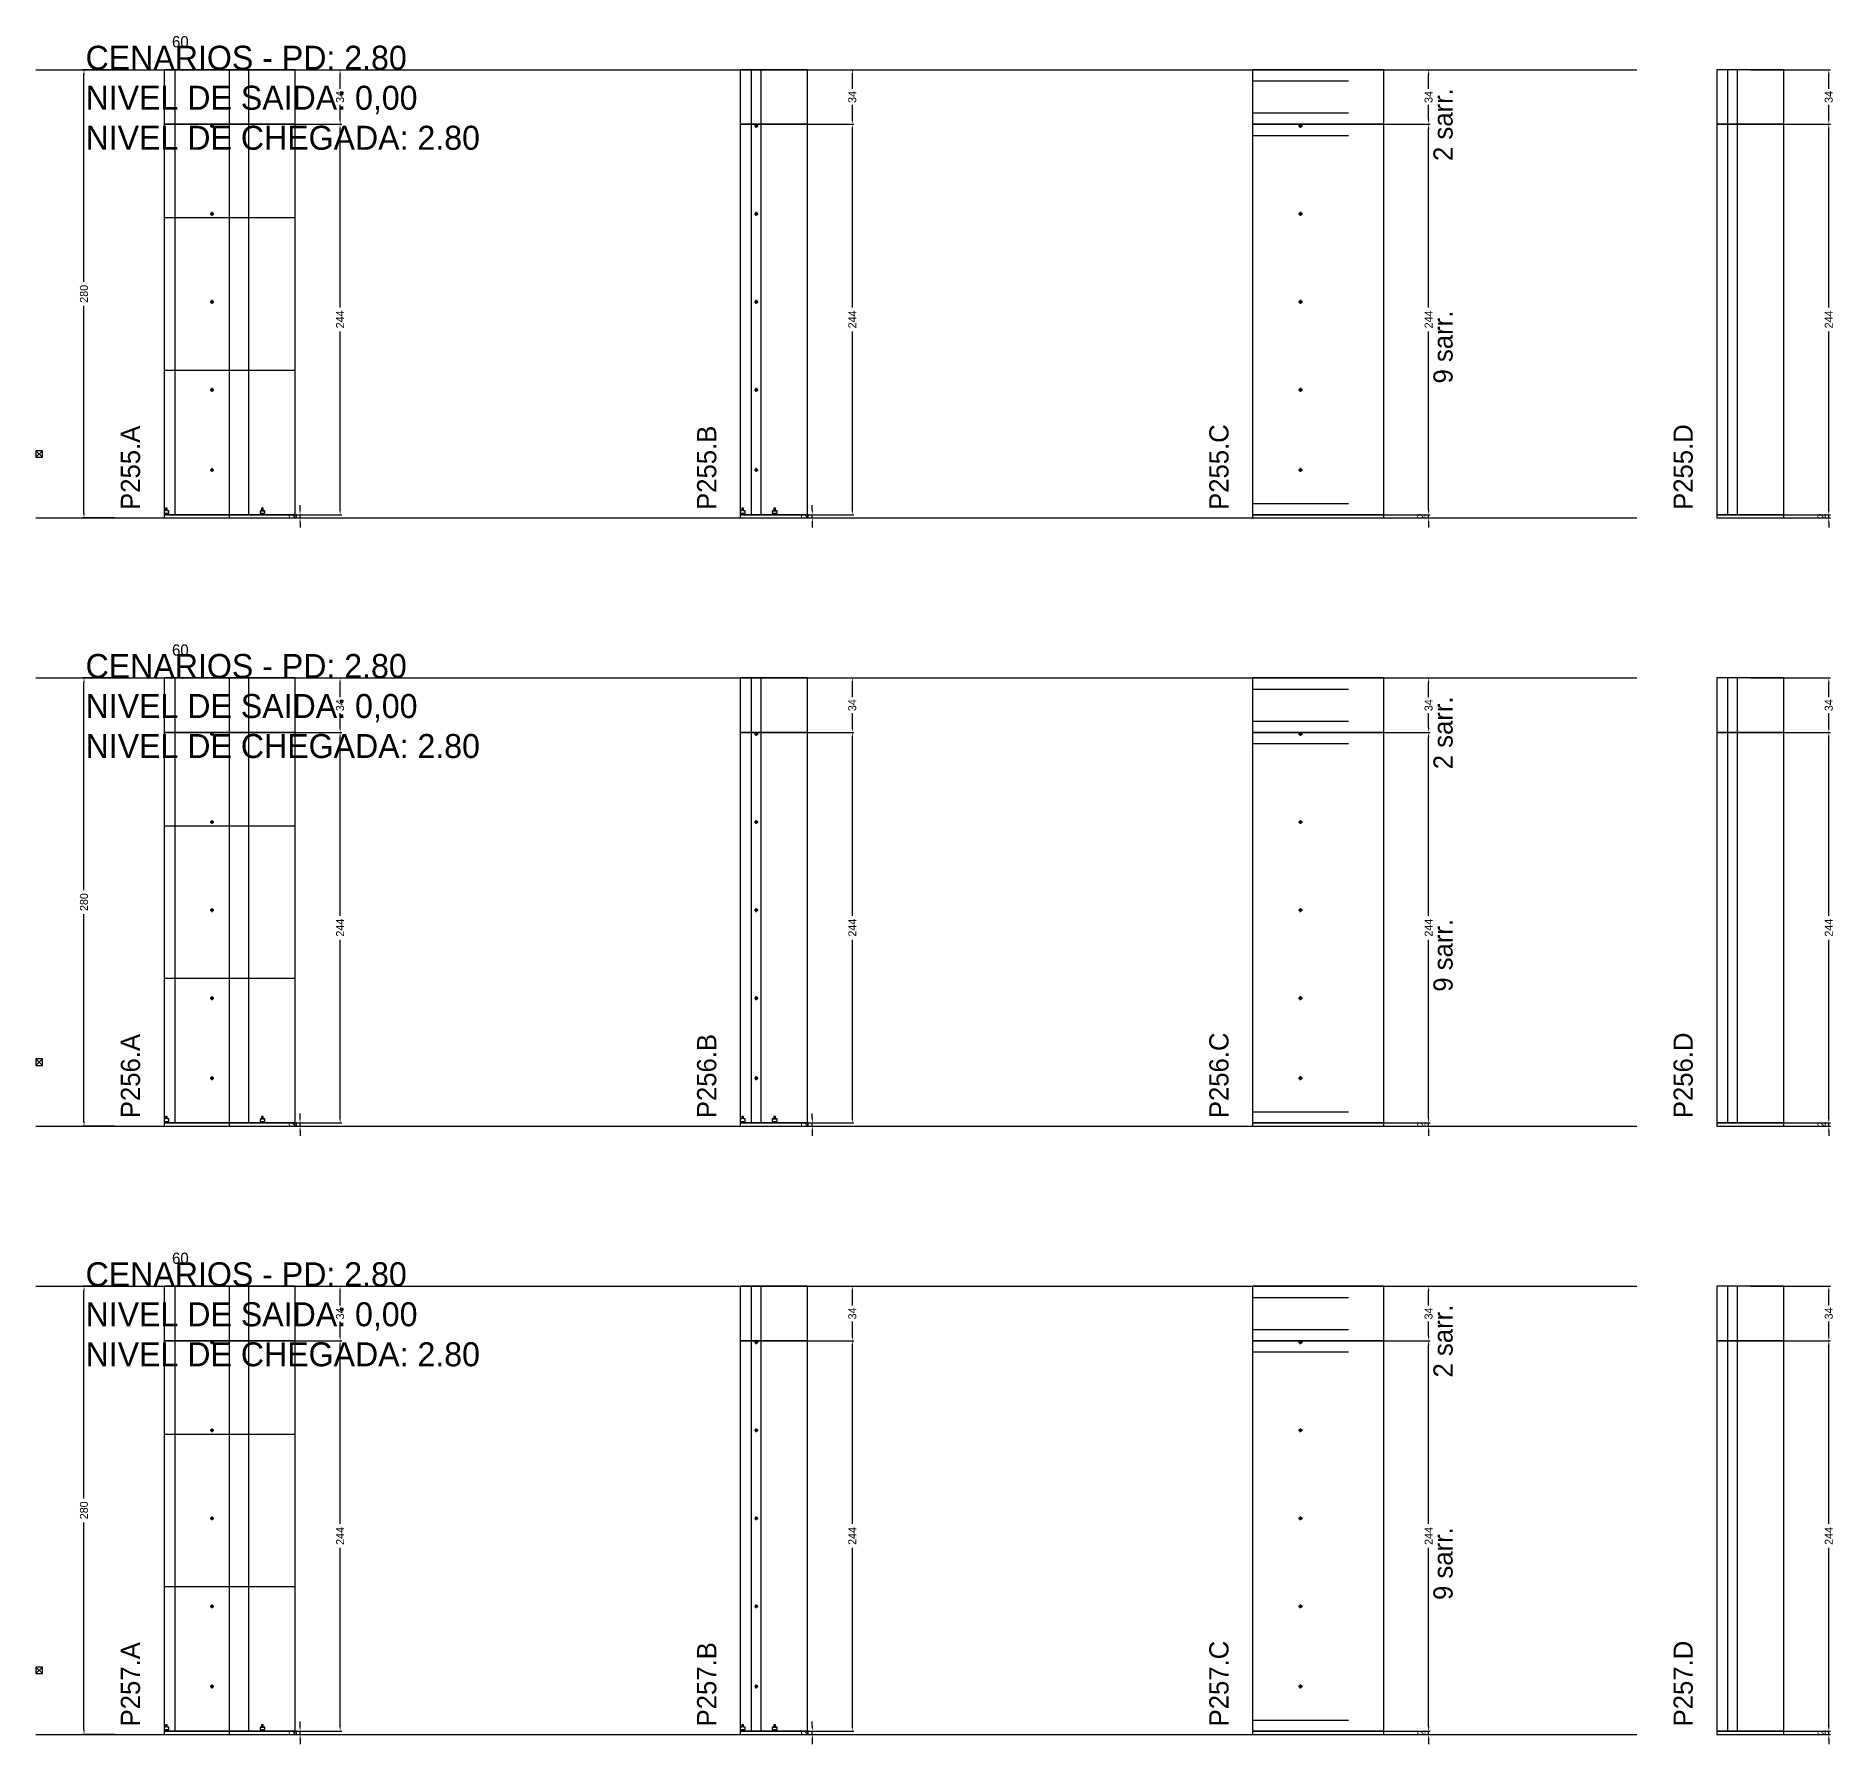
# Model space of a CAD drawing. Header units: centimetres. Extents: x -10500 to 4299, y -38766 to 295.
# Drawn here: x -7000 to -5877, y -37626 to -36559 of the extents above; entities that cross this region are included whole.
import ezdxf

# ---------------------------------------------------------------- set-up
doc = ezdxf.new("R2010")
doc.units = ezdxf.units.CM
doc.linetypes.add('DASHED', pattern=[2, -2])
for name, color, linetype in [('COTA', 241, 'Continuous'), ('COTAS FURACAO', 16, 'Continuous'), ('Madeira', 30, 'Continuous'), ('NOMENCLATURA', 7, 'Continuous'), ('Nível', 160, 'Continuous'), ('Painéis', 200, 'Continuous'), ('Perfil Metálico', 150, 'Continuous'), ('SARR_2.2x7', 40, 'Continuous'), ('texto', 7, 'Continuous')]:
    doc.layers.add(name, color=color, linetype=linetype)
doc.dimstyles.new('PAINEL-NOVA', dxfattribs={"dimtxt": 5, "dimasz": 3, "dimexe": 1, "dimexo": 1, "dimgap": 1, "dimtad": 1, "dimcen": 2.5, "dimazin": 3, "dimtfac": 1, "dimtmove": 0, "dimatfit": 3})

# ---------------------------------------------------------------- blocks, each defined once
blk = doc.blocks.new('_CLOSEDFILLED')
at = {"color": 0, "linetype": 'BYBLOCK'}
blk.add_solid([(-1, 0.16), (0, 0), (-1, -0.16)], dxfattribs=at)
blk = doc.blocks.new('*D2561')
for p, q in [((-6951, -36580), (-6971, -36580)), ((-6970, -36712.5), (-6970, -36583)), ((-6970, -36857), (-6970, -36727.5)), ((-6951, -36860), (-6971, -36860))]:
    blk.add_line(p, q)
at = {"layer": 'Defpoints'}
for p in [(-6950, -36580), (-6970, -36860), (-6950, -36860)]:
    blk.add_point(p, dxfattribs=at)
at = {"layer": 'COTA', "xscale": 3, "yscale": 3}
for p, rotation in [((-6970, -36580), 90), ((-6970, -36860), 270)]:
    blk.add_blockref('_CLOSEDFILLED', p, dxfattribs=dict(at, rotation=rotation))
at = {"layer": 'COTA', "insert": (-6970, -36720), "char_height": 5, "attachment_point": 5, "rotation": 90}
blk.add_mtext('280', dxfattribs=at)
blk = doc.blocks.new('MULDURA')
at = {"layer": 'Paineis'}
for p, q in [((0, 0), (4, 4)), ((4, 0), (0, 4))]:
    blk.add_line(p, q, dxfattribs=at)
blk.add_lwpolyline([(0, 0), (4, 0), (4, 4), (0, 4)], close=True, dxfattribs=at)
blk = doc.blocks.new('*D2563')
for p, q in [((-6859, -36614), (-6809, -36614)), ((-6810, -36728.5), (-6810, -36617)), ((-6810, -36855), (-6810, -36743.5)), ((-6859, -36858), (-6809, -36858))]:
    blk.add_line(p, q)
at = {"layer": 'Defpoints'}
for p in [(-6860, -36614), (-6860, -36858), (-6810, -36858)]:
    blk.add_point(p, dxfattribs=at)
at = {"layer": 'COTA', "xscale": 3, "yscale": 3}
for p, rotation in [((-6810, -36614), 90), ((-6810, -36858), 270)]:
    blk.add_blockref('_CLOSEDFILLED', p, dxfattribs=dict(at, rotation=rotation))
at = {"layer": 'COTA', "insert": (-6810, -36736), "char_height": 5, "attachment_point": 5, "rotation": 90}
blk.add_mtext('244', dxfattribs=at)
blk = doc.blocks.new('*D2564')
for p, q in [((-6859, -36580), (-6809, -36580)), ((-6810, -36592), (-6810, -36583)), ((-6810, -36611), (-6810, -36602)), ((-6859, -36614), (-6809, -36614))]:
    blk.add_line(p, q)
at = {"layer": 'Defpoints'}
for p in [(-6860, -36580), (-6860, -36614), (-6810, -36614)]:
    blk.add_point(p, dxfattribs=at)
at = {"layer": 'COTA', "xscale": 3, "yscale": 3}
for p, rotation in [((-6810, -36580), 90), ((-6810, -36614), 270)]:
    blk.add_blockref('_CLOSEDFILLED', p, dxfattribs=dict(at, rotation=rotation))
at = {"layer": 'COTA', "insert": (-6810, -36597), "char_height": 5, "attachment_point": 5, "rotation": 90}
blk.add_mtext('34', dxfattribs=at)
blk = doc.blocks.new('SLIPTEE')
at = {"layer": 'Paineis'}
blk.add_lwpolyline([(0, 0), (3, 0), (3, 1.5), (2, 1.5), (2, 3), (1, 3), (1, 1.5), (0, 1.5)], close=True, dxfattribs=at)
blk = doc.blocks.new('SLIPTDD')
at = {"layer": 'Paineis'}
blk.add_line((0, 1.5), (3, 1.5), dxfattribs=at)
blk.add_lwpolyline([(0, 0), (3, 0), (3, 1.5), (2, 1.5), (2, 3), (1, 3), (1, 1.5), (0, 1.5)], close=True, dxfattribs=at)
blk = doc.blocks.new('furacao')
at = {"layer": 'COTAS FURACAO'}
for p, q in [((-1.2, 0), (1.2, 0)), ((0, -1.2), (0, 1.2))]:
    blk.add_line(p, q, dxfattribs=at)
blk.add_circle((0, 0), 0.8, dxfattribs=at)
blk = doc.blocks.new('*D2566')
for p, q in [((-6539, -36614), (-6489, -36614)), ((-6490, -36728.5), (-6490, -36617)), ((-6490, -36855), (-6490, -36743.5)), ((-6539, -36858), (-6489, -36858))]:
    blk.add_line(p, q)
at = {"layer": 'Defpoints'}
for p in [(-6540, -36614), (-6540, -36858), (-6490, -36858)]:
    blk.add_point(p, dxfattribs=at)
at = {"layer": 'COTA', "xscale": 3, "yscale": 3}
for p, rotation in [((-6490, -36614), 90), ((-6490, -36858), 270)]:
    blk.add_blockref('_CLOSEDFILLED', p, dxfattribs=dict(at, rotation=rotation))
at = {"layer": 'COTA', "insert": (-6490, -36736), "char_height": 5, "attachment_point": 5, "rotation": 90}
blk.add_mtext('244', dxfattribs=at)
blk = doc.blocks.new('*D2567')
for p, q in [((-6539, -36580), (-6489, -36580)), ((-6490, -36592), (-6490, -36583)), ((-6490, -36611), (-6490, -36602)), ((-6539, -36614), (-6489, -36614))]:
    blk.add_line(p, q)
at = {"layer": 'Defpoints'}
for p in [(-6540, -36580), (-6540, -36614), (-6490, -36614)]:
    blk.add_point(p, dxfattribs=at)
at = {"layer": 'COTA', "xscale": 3, "yscale": 3}
for p, rotation in [((-6490, -36580), 90), ((-6490, -36614), 270)]:
    blk.add_blockref('_CLOSEDFILLED', p, dxfattribs=dict(at, rotation=rotation))
at = {"layer": 'COTA', "insert": (-6490, -36597), "char_height": 5, "attachment_point": 5, "rotation": 90}
blk.add_mtext('34', dxfattribs=at)
blk = doc.blocks.new('*D2569')
for p, q in [((-6179, -36614), (-6129, -36614)), ((-6130, -36728.5), (-6130, -36617)), ((-6130, -36855), (-6130, -36743.5)), ((-6179, -36858), (-6129, -36858))]:
    blk.add_line(p, q)
at = {"layer": 'Defpoints'}
for p in [(-6180, -36614), (-6180, -36858), (-6130, -36858)]:
    blk.add_point(p, dxfattribs=at)
at = {"layer": 'COTA', "xscale": 3, "yscale": 3}
for p, rotation in [((-6130, -36614), 90), ((-6130, -36858), 270)]:
    blk.add_blockref('_CLOSEDFILLED', p, dxfattribs=dict(at, rotation=rotation))
at = {"layer": 'COTA', "insert": (-6130, -36736), "char_height": 5, "attachment_point": 5, "rotation": 90}
blk.add_mtext('244', dxfattribs=at)
blk = doc.blocks.new('*D2570')
for p, q in [((-6179, -36580), (-6129, -36580)), ((-6130, -36592), (-6130, -36583)), ((-6130, -36611), (-6130, -36602)), ((-6179, -36614), (-6129, -36614))]:
    blk.add_line(p, q)
at = {"layer": 'Defpoints'}
for p in [(-6180, -36580), (-6180, -36614), (-6130, -36614)]:
    blk.add_point(p, dxfattribs=at)
at = {"layer": 'COTA', "xscale": 3, "yscale": 3}
for p, rotation in [((-6130, -36580), 90), ((-6130, -36614), 270)]:
    blk.add_blockref('_CLOSEDFILLED', p, dxfattribs=dict(at, rotation=rotation))
at = {"layer": 'COTA', "insert": (-6130, -36597), "char_height": 5, "attachment_point": 5, "rotation": 90}
blk.add_mtext('34', dxfattribs=at)
blk = doc.blocks.new('*D2572')
for p, q in [((-5929, -36614), (-5879, -36614)), ((-5880, -36728.5), (-5880, -36617)), ((-5880, -36855), (-5880, -36743.5)), ((-5929, -36858), (-5879, -36858))]:
    blk.add_line(p, q)
at = {"layer": 'Defpoints'}
for p in [(-5930, -36614), (-5930, -36858), (-5880, -36858)]:
    blk.add_point(p, dxfattribs=at)
at = {"layer": 'COTA', "xscale": 3, "yscale": 3}
for p, rotation in [((-5880, -36614), 90), ((-5880, -36858), 270)]:
    blk.add_blockref('_CLOSEDFILLED', p, dxfattribs=dict(at, rotation=rotation))
at = {"layer": 'COTA', "insert": (-5880, -36736), "char_height": 5, "attachment_point": 5, "rotation": 90}
blk.add_mtext('244', dxfattribs=at)
blk = doc.blocks.new('*D2573')
for p, q in [((-5929, -36580), (-5879, -36580)), ((-5880, -36592), (-5880, -36583)), ((-5880, -36611), (-5880, -36602)), ((-5929, -36614), (-5879, -36614))]:
    blk.add_line(p, q)
at = {"layer": 'Defpoints'}
for p in [(-5930, -36580), (-5930, -36614), (-5880, -36614)]:
    blk.add_point(p, dxfattribs=at)
at = {"layer": 'COTA', "xscale": 3, "yscale": 3}
for p, rotation in [((-5880, -36580), 90), ((-5880, -36614), 270)]:
    blk.add_blockref('_CLOSEDFILLED', p, dxfattribs=dict(at, rotation=rotation))
at = {"layer": 'COTA', "insert": (-5880, -36597), "char_height": 5, "attachment_point": 5, "rotation": 90}
blk.add_mtext('34', dxfattribs=at)
blk = doc.blocks.new('*D2587')
for p, q in [((-6951, -36960), (-6971, -36960)), ((-6970, -37092.5), (-6970, -36963)), ((-6970, -37237), (-6970, -37107.5)), ((-6951, -37240), (-6971, -37240))]:
    blk.add_line(p, q)
at = {"layer": 'Defpoints'}
for p in [(-6950, -36960), (-6970, -37240), (-6950, -37240)]:
    blk.add_point(p, dxfattribs=at)
at = {"layer": 'COTA', "xscale": 3, "yscale": 3}
for p, rotation in [((-6970, -36960), 90), ((-6970, -37240), 270)]:
    blk.add_blockref('_CLOSEDFILLED', p, dxfattribs=dict(at, rotation=rotation))
at = {"layer": 'COTA', "insert": (-6970, -37100), "char_height": 5, "attachment_point": 5, "rotation": 90}
blk.add_mtext('280', dxfattribs=at)
blk = doc.blocks.new('*D2589')
for p, q in [((-6859, -36994), (-6809, -36994)), ((-6810, -37108.5), (-6810, -36997)), ((-6810, -37235), (-6810, -37123.5)), ((-6859, -37238), (-6809, -37238))]:
    blk.add_line(p, q)
at = {"layer": 'Defpoints'}
for p in [(-6860, -36994), (-6860, -37238), (-6810, -37238)]:
    blk.add_point(p, dxfattribs=at)
at = {"layer": 'COTA', "xscale": 3, "yscale": 3}
for p, rotation in [((-6810, -36994), 90), ((-6810, -37238), 270)]:
    blk.add_blockref('_CLOSEDFILLED', p, dxfattribs=dict(at, rotation=rotation))
at = {"layer": 'COTA', "insert": (-6810, -37116), "char_height": 5, "attachment_point": 5, "rotation": 90}
blk.add_mtext('244', dxfattribs=at)
blk = doc.blocks.new('*D2590')
for p, q in [((-6859, -36960), (-6809, -36960)), ((-6810, -36972), (-6810, -36963)), ((-6810, -36991), (-6810, -36982)), ((-6859, -36994), (-6809, -36994))]:
    blk.add_line(p, q)
at = {"layer": 'Defpoints'}
for p in [(-6860, -36960), (-6860, -36994), (-6810, -36994)]:
    blk.add_point(p, dxfattribs=at)
at = {"layer": 'COTA', "xscale": 3, "yscale": 3}
for p, rotation in [((-6810, -36960), 90), ((-6810, -36994), 270)]:
    blk.add_blockref('_CLOSEDFILLED', p, dxfattribs=dict(at, rotation=rotation))
at = {"layer": 'COTA', "insert": (-6810, -36977), "char_height": 5, "attachment_point": 5, "rotation": 90}
blk.add_mtext('34', dxfattribs=at)
blk = doc.blocks.new('*D2592')
for p, q in [((-6539, -36994), (-6489, -36994)), ((-6490, -37108.5), (-6490, -36997)), ((-6490, -37235), (-6490, -37123.5)), ((-6539, -37238), (-6489, -37238))]:
    blk.add_line(p, q)
at = {"layer": 'Defpoints'}
for p in [(-6540, -36994), (-6540, -37238), (-6490, -37238)]:
    blk.add_point(p, dxfattribs=at)
at = {"layer": 'COTA', "xscale": 3, "yscale": 3}
for p, rotation in [((-6490, -36994), 90), ((-6490, -37238), 270)]:
    blk.add_blockref('_CLOSEDFILLED', p, dxfattribs=dict(at, rotation=rotation))
at = {"layer": 'COTA', "insert": (-6490, -37116), "char_height": 5, "attachment_point": 5, "rotation": 90}
blk.add_mtext('244', dxfattribs=at)
blk = doc.blocks.new('*D2593')
for p, q in [((-6539, -36960), (-6489, -36960)), ((-6490, -36972), (-6490, -36963)), ((-6490, -36991), (-6490, -36982)), ((-6539, -36994), (-6489, -36994))]:
    blk.add_line(p, q)
at = {"layer": 'Defpoints'}
for p in [(-6540, -36960), (-6540, -36994), (-6490, -36994)]:
    blk.add_point(p, dxfattribs=at)
at = {"layer": 'COTA', "xscale": 3, "yscale": 3}
for p, rotation in [((-6490, -36960), 90), ((-6490, -36994), 270)]:
    blk.add_blockref('_CLOSEDFILLED', p, dxfattribs=dict(at, rotation=rotation))
at = {"layer": 'COTA', "insert": (-6490, -36977), "char_height": 5, "attachment_point": 5, "rotation": 90}
blk.add_mtext('34', dxfattribs=at)
blk = doc.blocks.new('*D2595')
for p, q in [((-6179, -36994), (-6129, -36994)), ((-6130, -37108.5), (-6130, -36997)), ((-6130, -37235), (-6130, -37123.5)), ((-6179, -37238), (-6129, -37238))]:
    blk.add_line(p, q)
at = {"layer": 'Defpoints'}
for p in [(-6180, -36994), (-6180, -37238), (-6130, -37238)]:
    blk.add_point(p, dxfattribs=at)
at = {"layer": 'COTA', "xscale": 3, "yscale": 3}
for p, rotation in [((-6130, -36994), 90), ((-6130, -37238), 270)]:
    blk.add_blockref('_CLOSEDFILLED', p, dxfattribs=dict(at, rotation=rotation))
at = {"layer": 'COTA', "insert": (-6130, -37116), "char_height": 5, "attachment_point": 5, "rotation": 90}
blk.add_mtext('244', dxfattribs=at)
blk = doc.blocks.new('*D2596')
for p, q in [((-6179, -36960), (-6129, -36960)), ((-6130, -36972), (-6130, -36963)), ((-6130, -36991), (-6130, -36982)), ((-6179, -36994), (-6129, -36994))]:
    blk.add_line(p, q)
at = {"layer": 'Defpoints'}
for p in [(-6180, -36960), (-6180, -36994), (-6130, -36994)]:
    blk.add_point(p, dxfattribs=at)
at = {"layer": 'COTA', "xscale": 3, "yscale": 3}
for p, rotation in [((-6130, -36960), 90), ((-6130, -36994), 270)]:
    blk.add_blockref('_CLOSEDFILLED', p, dxfattribs=dict(at, rotation=rotation))
at = {"layer": 'COTA', "insert": (-6130, -36977), "char_height": 5, "attachment_point": 5, "rotation": 90}
blk.add_mtext('34', dxfattribs=at)
blk = doc.blocks.new('*D2598')
for p, q in [((-5929, -36994), (-5879, -36994)), ((-5880, -37108.5), (-5880, -36997)), ((-5880, -37235), (-5880, -37123.5)), ((-5929, -37238), (-5879, -37238))]:
    blk.add_line(p, q)
at = {"layer": 'Defpoints'}
for p in [(-5930, -36994), (-5930, -37238), (-5880, -37238)]:
    blk.add_point(p, dxfattribs=at)
at = {"layer": 'COTA', "xscale": 3, "yscale": 3}
for p, rotation in [((-5880, -36994), 90), ((-5880, -37238), 270)]:
    blk.add_blockref('_CLOSEDFILLED', p, dxfattribs=dict(at, rotation=rotation))
at = {"layer": 'COTA', "insert": (-5880, -37116), "char_height": 5, "attachment_point": 5, "rotation": 90}
blk.add_mtext('244', dxfattribs=at)
blk = doc.blocks.new('*D2599')
for p, q in [((-5929, -36960), (-5879, -36960)), ((-5880, -36972), (-5880, -36963)), ((-5880, -36991), (-5880, -36982)), ((-5929, -36994), (-5879, -36994))]:
    blk.add_line(p, q)
at = {"layer": 'Defpoints'}
for p in [(-5930, -36960), (-5930, -36994), (-5880, -36994)]:
    blk.add_point(p, dxfattribs=at)
at = {"layer": 'COTA', "xscale": 3, "yscale": 3}
for p, rotation in [((-5880, -36960), 90), ((-5880, -36994), 270)]:
    blk.add_blockref('_CLOSEDFILLED', p, dxfattribs=dict(at, rotation=rotation))
at = {"layer": 'COTA', "insert": (-5880, -36977), "char_height": 5, "attachment_point": 5, "rotation": 90}
blk.add_mtext('34', dxfattribs=at)
blk = doc.blocks.new('*D2613')
for p, q in [((-6951, -37340), (-6971, -37340)), ((-6970, -37472.5), (-6970, -37343)), ((-6970, -37617), (-6970, -37487.5)), ((-6951, -37620), (-6971, -37620))]:
    blk.add_line(p, q)
at = {"layer": 'Defpoints'}
for p in [(-6950, -37340), (-6970, -37620), (-6950, -37620)]:
    blk.add_point(p, dxfattribs=at)
at = {"layer": 'COTA', "xscale": 3, "yscale": 3}
for p, rotation in [((-6970, -37340), 90), ((-6970, -37620), 270)]:
    blk.add_blockref('_CLOSEDFILLED', p, dxfattribs=dict(at, rotation=rotation))
at = {"layer": 'COTA', "insert": (-6970, -37480), "char_height": 5, "attachment_point": 5, "rotation": 90}
blk.add_mtext('280', dxfattribs=at)
blk = doc.blocks.new('*D2615')
for p, q in [((-6859, -37374), (-6809, -37374)), ((-6810, -37488.5), (-6810, -37377)), ((-6810, -37615), (-6810, -37503.5)), ((-6859, -37618), (-6809, -37618))]:
    blk.add_line(p, q)
at = {"layer": 'Defpoints'}
for p in [(-6860, -37374), (-6860, -37618), (-6810, -37618)]:
    blk.add_point(p, dxfattribs=at)
at = {"layer": 'COTA', "xscale": 3, "yscale": 3}
for p, rotation in [((-6810, -37374), 90), ((-6810, -37618), 270)]:
    blk.add_blockref('_CLOSEDFILLED', p, dxfattribs=dict(at, rotation=rotation))
at = {"layer": 'COTA', "insert": (-6810, -37496), "char_height": 5, "attachment_point": 5, "rotation": 90}
blk.add_mtext('244', dxfattribs=at)
blk = doc.blocks.new('*D2616')
for p, q in [((-6859, -37340), (-6809, -37340)), ((-6810, -37352), (-6810, -37343)), ((-6810, -37371), (-6810, -37362)), ((-6859, -37374), (-6809, -37374))]:
    blk.add_line(p, q)
at = {"layer": 'Defpoints'}
for p in [(-6860, -37340), (-6860, -37374), (-6810, -37374)]:
    blk.add_point(p, dxfattribs=at)
at = {"layer": 'COTA', "xscale": 3, "yscale": 3}
for p, rotation in [((-6810, -37340), 90), ((-6810, -37374), 270)]:
    blk.add_blockref('_CLOSEDFILLED', p, dxfattribs=dict(at, rotation=rotation))
at = {"layer": 'COTA', "insert": (-6810, -37357), "char_height": 5, "attachment_point": 5, "rotation": 90}
blk.add_mtext('34', dxfattribs=at)
blk = doc.blocks.new('*D2618')
for p, q in [((-6539, -37374), (-6489, -37374)), ((-6490, -37488.5), (-6490, -37377)), ((-6490, -37615), (-6490, -37503.5)), ((-6539, -37618), (-6489, -37618))]:
    blk.add_line(p, q)
at = {"layer": 'Defpoints'}
for p in [(-6540, -37374), (-6540, -37618), (-6490, -37618)]:
    blk.add_point(p, dxfattribs=at)
at = {"layer": 'COTA', "xscale": 3, "yscale": 3}
for p, rotation in [((-6490, -37374), 90), ((-6490, -37618), 270)]:
    blk.add_blockref('_CLOSEDFILLED', p, dxfattribs=dict(at, rotation=rotation))
at = {"layer": 'COTA', "insert": (-6490, -37496), "char_height": 5, "attachment_point": 5, "rotation": 90}
blk.add_mtext('244', dxfattribs=at)
blk = doc.blocks.new('*D2619')
for p, q in [((-6539, -37340), (-6489, -37340)), ((-6490, -37352), (-6490, -37343)), ((-6490, -37371), (-6490, -37362)), ((-6539, -37374), (-6489, -37374))]:
    blk.add_line(p, q)
at = {"layer": 'Defpoints'}
for p in [(-6540, -37340), (-6540, -37374), (-6490, -37374)]:
    blk.add_point(p, dxfattribs=at)
at = {"layer": 'COTA', "xscale": 3, "yscale": 3}
for p, rotation in [((-6490, -37340), 90), ((-6490, -37374), 270)]:
    blk.add_blockref('_CLOSEDFILLED', p, dxfattribs=dict(at, rotation=rotation))
at = {"layer": 'COTA', "insert": (-6490, -37357), "char_height": 5, "attachment_point": 5, "rotation": 90}
blk.add_mtext('34', dxfattribs=at)
blk = doc.blocks.new('*D2621')
for p, q in [((-6179, -37374), (-6129, -37374)), ((-6130, -37488.5), (-6130, -37377)), ((-6130, -37615), (-6130, -37503.5)), ((-6179, -37618), (-6129, -37618))]:
    blk.add_line(p, q)
at = {"layer": 'Defpoints'}
for p in [(-6180, -37374), (-6180, -37618), (-6130, -37618)]:
    blk.add_point(p, dxfattribs=at)
at = {"layer": 'COTA', "xscale": 3, "yscale": 3}
for p, rotation in [((-6130, -37374), 90), ((-6130, -37618), 270)]:
    blk.add_blockref('_CLOSEDFILLED', p, dxfattribs=dict(at, rotation=rotation))
at = {"layer": 'COTA', "insert": (-6130, -37496), "char_height": 5, "attachment_point": 5, "rotation": 90}
blk.add_mtext('244', dxfattribs=at)
blk = doc.blocks.new('*D2622')
for p, q in [((-6179, -37340), (-6129, -37340)), ((-6130, -37352), (-6130, -37343)), ((-6130, -37371), (-6130, -37362)), ((-6179, -37374), (-6129, -37374))]:
    blk.add_line(p, q)
at = {"layer": 'Defpoints'}
for p in [(-6180, -37340), (-6180, -37374), (-6130, -37374)]:
    blk.add_point(p, dxfattribs=at)
at = {"layer": 'COTA', "xscale": 3, "yscale": 3}
for p, rotation in [((-6130, -37340), 90), ((-6130, -37374), 270)]:
    blk.add_blockref('_CLOSEDFILLED', p, dxfattribs=dict(at, rotation=rotation))
at = {"layer": 'COTA', "insert": (-6130, -37357), "char_height": 5, "attachment_point": 5, "rotation": 90}
blk.add_mtext('34', dxfattribs=at)
blk = doc.blocks.new('*D2624')
for p, q in [((-5929, -37374), (-5879, -37374)), ((-5880, -37488.5), (-5880, -37377)), ((-5880, -37615), (-5880, -37503.5)), ((-5929, -37618), (-5879, -37618))]:
    blk.add_line(p, q)
at = {"layer": 'Defpoints'}
for p in [(-5930, -37374), (-5930, -37618), (-5880, -37618)]:
    blk.add_point(p, dxfattribs=at)
at = {"layer": 'COTA', "xscale": 3, "yscale": 3}
for p, rotation in [((-5880, -37374), 90), ((-5880, -37618), 270)]:
    blk.add_blockref('_CLOSEDFILLED', p, dxfattribs=dict(at, rotation=rotation))
at = {"layer": 'COTA', "insert": (-5880, -37496), "char_height": 5, "attachment_point": 5, "rotation": 90}
blk.add_mtext('244', dxfattribs=at)
blk = doc.blocks.new('*D2625')
for p, q in [((-5929, -37340), (-5879, -37340)), ((-5880, -37352), (-5880, -37343)), ((-5880, -37371), (-5880, -37362)), ((-5929, -37374), (-5879, -37374))]:
    blk.add_line(p, q)
at = {"layer": 'Defpoints'}
for p in [(-5930, -37340), (-5930, -37374), (-5880, -37374)]:
    blk.add_point(p, dxfattribs=at)
at = {"layer": 'COTA', "xscale": 3, "yscale": 3}
for p, rotation in [((-5880, -37340), 90), ((-5880, -37374), 270)]:
    blk.add_blockref('_CLOSEDFILLED', p, dxfattribs=dict(at, rotation=rotation))
at = {"layer": 'COTA', "insert": (-5880, -37357), "char_height": 5, "attachment_point": 5, "rotation": 90}
blk.add_mtext('34', dxfattribs=at)

msp = doc.modelspace()

# ---------------------------------------------------------------- linework, layer by layer
at = {"layer": 'Madeira'}
for points in [[(-6920, -36672.4), (-6838, -36672.4)], [(-6920, -36767.6), (-6838, -36767.6)], [(-6920, -37052.4), (-6838, -37052.4)], [(-6920, -37147.6), (-6838, -37147.6)], [(-6920, -37432.4), (-6838, -37432.4)], [(-6920, -37527.6), (-6838, -37527.6)]]:
    msp.add_lwpolyline(points, dxfattribs=at)
at = {"layer": 'Nível', "linetype": 'DASHED'}
for points in [[(-7000, -36580), (-6000, -36580)], [(-7000, -36860), (-6000, -36860)], [(-7000, -36960), (-6000, -36960)], [(-7000, -37240), (-6000, -37240)], [(-7000, -37340), (-6000, -37340)], [(-7000, -37620), (-6000, -37620)]]:
    msp.add_lwpolyline(points, dxfattribs=at)
at = {"layer": 'Painéis'}
for points in [[(-6920, -36614), (-6838, -36614), (-6838, -36580), (-6920, -36580)], [(-6920, -36860), (-6838, -36860), (-6838, -36580), (-6920, -36580)], [(-6560, -36614), (-6518, -36614), (-6518, -36580), (-6560, -36580)], [(-6240, -36614), (-6158, -36614), (-6158, -36580), (-6240, -36580)], [(-5950, -36614), (-5908, -36614), (-5908, -36580), (-5950, -36580)], [(-6920, -36858), (-6838, -36858), (-6838, -36614), (-6920, -36614)], [(-6560, -36858), (-6518, -36858), (-6518, -36614), (-6560, -36614)], [(-6240, -36858), (-6158, -36858), (-6158, -36614), (-6240, -36614)], [(-5950, -36858), (-5908, -36858), (-5908, -36614), (-5950, -36614)], [(-6920, -36860), (-6838, -36860), (-6838, -36858), (-6920, -36858)], [(-6560, -36860), (-6518, -36860), (-6518, -36858), (-6560, -36858)], [(-6240, -36860), (-6158, -36860), (-6158, -36858), (-6240, -36858)], [(-5950, -36860), (-5908, -36860), (-5908, -36858), (-5950, -36858)], [(-6920, -36994), (-6838, -36994), (-6838, -36960), (-6920, -36960)], [(-6920, -37240), (-6838, -37240), (-6838, -36960), (-6920, -36960)], [(-6560, -36994), (-6518, -36994), (-6518, -36960), (-6560, -36960)], [(-6240, -36994), (-6158, -36994), (-6158, -36960), (-6240, -36960)], [(-5950, -36994), (-5908, -36994), (-5908, -36960), (-5950, -36960)], [(-6920, -37238), (-6838, -37238), (-6838, -36994), (-6920, -36994)], [(-6560, -37238), (-6518, -37238), (-6518, -36994), (-6560, -36994)], [(-6240, -37238), (-6158, -37238), (-6158, -36994), (-6240, -36994)], [(-5950, -37238), (-5908, -37238), (-5908, -36994), (-5950, -36994)], [(-6920, -37240), (-6838, -37240), (-6838, -37238), (-6920, -37238)], [(-6560, -37240), (-6518, -37240), (-6518, -37238), (-6560, -37238)], [(-6240, -37240), (-6158, -37240), (-6158, -37238), (-6240, -37238)], [(-5950, -37240), (-5908, -37240), (-5908, -37238), (-5950, -37238)], [(-6920, -37374), (-6838, -37374), (-6838, -37340), (-6920, -37340)], [(-6920, -37620), (-6838, -37620), (-6838, -37340), (-6920, -37340)], [(-6560, -37374), (-6518, -37374), (-6518, -37340), (-6560, -37340)], [(-6240, -37374), (-6158, -37374), (-6158, -37340), (-6240, -37340)], [(-5950, -37374), (-5908, -37374), (-5908, -37340), (-5950, -37340)], [(-6920, -37618), (-6838, -37618), (-6838, -37374), (-6920, -37374)], [(-6560, -37618), (-6518, -37618), (-6518, -37374), (-6560, -37374)], [(-6240, -37618), (-6158, -37618), (-6158, -37374), (-6240, -37374)], [(-5950, -37618), (-5908, -37618), (-5908, -37374), (-5950, -37374)], [(-6920, -37620), (-6838, -37620), (-6838, -37618), (-6920, -37618)], [(-6560, -37620), (-6518, -37620), (-6518, -37618), (-6560, -37618)], [(-6240, -37620), (-6158, -37620), (-6158, -37618), (-6240, -37618)], [(-5950, -37620), (-5908, -37620), (-5908, -37618), (-5950, -37618)]]:
    msp.add_lwpolyline(points, close=True, dxfattribs=at)
at = {"layer": 'Perfil Metálico'}
for p, q in [((-6879, -36860), (-6879, -36580)), ((-6879, -37240), (-6879, -36960)), ((-6879, -37620), (-6879, -37340))]:
    msp.add_line(p, q, dxfattribs=at)
at = {"layer": 'SARR_2.2x7'}
for points in [[(-6913, -36614), (-6913, -36580)], [(-6867, -36614), (-6867, -36580)], [(-6553, -36614), (-6553, -36580)], [(-6547, -36614), (-6547, -36580)], [(-5943, -36614), (-5943, -36580)], [(-5937, -36614), (-5937, -36580)], [(-6240, -36587), (-6180, -36587)], [(-6240, -36607), (-6180, -36607)], [(-6240, -36621), (-6180, -36621)], [(-6240, -36851), (-6180, -36851)], [(-6913, -36994), (-6913, -36960)], [(-6867, -36994), (-6867, -36960)], [(-6553, -36994), (-6553, -36960)], [(-6547, -36994), (-6547, -36960)], [(-6240, -36967), (-6180, -36967)], [(-5943, -36994), (-5943, -36960)], [(-5937, -36994), (-5937, -36960)], [(-6240, -36987), (-6180, -36987)], [(-6240, -37001), (-6180, -37001)], [(-6240, -37231), (-6180, -37231)], [(-6913, -37374), (-6913, -37340)], [(-6867, -37374), (-6867, -37340)], [(-6553, -37374), (-6553, -37340)], [(-6547, -37374), (-6547, -37340)], [(-6240, -37347), (-6180, -37347)], [(-5943, -37374), (-5943, -37340)], [(-5937, -37374), (-5937, -37340)], [(-6240, -37367), (-6180, -37367)], [(-6240, -37381), (-6180, -37381)], [(-6240, -37611), (-6180, -37611)]]:
    msp.add_lwpolyline(points, dxfattribs=at)
at = {"layer": 'SARR_2.2x7', "linetype": 'DASHED'}
for points in [[(-6913, -36858), (-6913, -36614)], [(-6867, -36858), (-6867, -36614)], [(-6553, -36858), (-6553, -36614)], [(-6547, -36858), (-6547, -36614)], [(-5943, -36858), (-5943, -36614)], [(-5937, -36858), (-5937, -36614)], [(-6913, -37238), (-6913, -36994)], [(-6867, -37238), (-6867, -36994)], [(-6553, -37238), (-6553, -36994)], [(-6547, -37238), (-6547, -36994)], [(-5943, -37238), (-5943, -36994)], [(-5937, -37238), (-5937, -36994)], [(-6913, -37618), (-6913, -37374)], [(-6867, -37618), (-6867, -37374)], [(-6553, -37618), (-6553, -37374)], [(-6547, -37618), (-6547, -37374)], [(-5943, -37618), (-5943, -37374)], [(-5937, -37618), (-5937, -37374)]]:
    msp.add_lwpolyline(points, dxfattribs=at)

# ---------------------------------------------------------------- block references
at = {"layer": 'COTA'}
for name, p in [('furacao', (-6890, -36615)), ('furacao', (-6550, -36615)), ('furacao', (-6210, -36615)), ('furacao', (-6890, -36670)), ('furacao', (-6550, -36670)), ('furacao', (-6210, -36670)), ('furacao', (-6890, -36725)), ('furacao', (-6550, -36725)), ('furacao', (-6210, -36725)), ('furacao', (-6890, -36780)), ('furacao', (-6550, -36780)), ('furacao', (-6210, -36780)), ('MULDURA', (-7000, -36822)), ('furacao', (-6890, -36830)), ('furacao', (-6550, -36830)), ('furacao', (-6210, -36830)), ('SLIPTEE', (-6920, -36857)), ('SLIPTDD', (-6860, -36857)), ('SLIPTEE', (-6560, -36857)), ('SLIPTDD', (-6540, -36857)), ('furacao', (-6890, -36995)), ('furacao', (-6550, -36995)), ('furacao', (-6210, -36995)), ('furacao', (-6890, -37050)), ('furacao', (-6550, -37050)), ('furacao', (-6210, -37050)), ('furacao', (-6890, -37105)), ('furacao', (-6550, -37105)), ('furacao', (-6210, -37105)), ('furacao', (-6890, -37160)), ('furacao', (-6550, -37160)), ('furacao', (-6210, -37160)), ('MULDURA', (-7000, -37202)), ('furacao', (-6890, -37210)), ('furacao', (-6550, -37210)), ('furacao', (-6210, -37210)), ('SLIPTEE', (-6920, -37237)), ('SLIPTDD', (-6860, -37237)), ('SLIPTEE', (-6560, -37237)), ('SLIPTDD', (-6540, -37237)), ('furacao', (-6890, -37375)), ('furacao', (-6550, -37375)), ('furacao', (-6210, -37375)), ('furacao', (-6890, -37430)), ('furacao', (-6550, -37430)), ('furacao', (-6210, -37430)), ('furacao', (-6890, -37485)), ('furacao', (-6550, -37485)), ('furacao', (-6210, -37485)), ('furacao', (-6890, -37540)), ('furacao', (-6550, -37540)), ('furacao', (-6210, -37540)), ('MULDURA', (-7000, -37582)), ('furacao', (-6890, -37590)), ('furacao', (-6550, -37590)), ('furacao', (-6210, -37590)), ('SLIPTEE', (-6920, -37617)), ('SLIPTDD', (-6860, -37617)), ('SLIPTEE', (-6560, -37617)), ('SLIPTDD', (-6540, -37617))]:
    msp.add_blockref(name, p, dxfattribs=at)

# ---------------------------------------------------------------- texts
at = {"layer": 'NOMENCLATURA'}
for s, p in [('CENARIOS - PD: 2.80', (-6969, -36580)), ('NIVEL DE SAIDA: 0,00', (-6969, -36605)), ('NIVEL DE CHEGADA: 2.80', (-6969, -36630)), ('CENARIOS - PD: 2.80', (-6969, -36960)), ('NIVEL DE SAIDA: 0,00', (-6969, -36985)), ('NIVEL DE CHEGADA: 2.80', (-6969, -37010)), ('CENARIOS - PD: 2.80', (-6969, -37340)), ('NIVEL DE SAIDA: 0,00', (-6969, -37365)), ('NIVEL DE CHEGADA: 2.80', (-6969, -37390))]:
    msp.add_text(s, height=15, dxfattribs=at).set_placement(p)
for s, p in [('2 sarr.', (-6115, -36637)), ('9 sarr.', (-6115, -36776)), ('P255.A', (-6935, -36855)), ('P255.B', (-6575, -36855)), ('P255.C', (-6255, -36855)), ('P255.D', (-5965, -36855)), ('2 sarr.', (-6115, -37017)), ('9 sarr.', (-6115, -37156)), ('P256.A', (-6935, -37235)), ('P256.B', (-6575, -37235)), ('P256.C', (-6255, -37235)), ('P256.D', (-5965, -37235)), ('2 sarr.', (-6115, -37397)), ('9 sarr.', (-6115, -37536)), ('P257.A', (-6935, -37615)), ('P257.C', (-6255, -37615)), ('P257.D', (-5965, -37615)), ('P257.B', (-6575, -37615))]:
    msp.add_text(s, height=12, rotation=90, dxfattribs=at).set_placement(p)
at = {"layer": 'texto'}
for p in [(-6915, -36566), (-6915, -36946), (-6915, -37326)]:
    msp.add_text('60', height=7, dxfattribs=at).set_placement(p)

# ---------------------------------------------------------------- dimensions: what is measured, and where the dimension line sits
at = {"layer": 'COTA'}
for base, p1, p2, picture, middle in [((-6970, -36860), (-6950, -36860), (-6950, -36580), '*D2561', (-6970, -36720)), ((-6810, -36614), (-6860, -36614), (-6860, -36580), '*D2564', (-6810, -36597)), ((-6490, -36614), (-6540, -36614), (-6540, -36580), '*D2567', (-6490, -36597)), ((-6130, -36614), (-6180, -36614), (-6180, -36580), '*D2570', (-6130, -36597)), ((-5880, -36614), (-5930, -36614), (-5930, -36580), '*D2573', (-5880, -36597)), ((-6810, -36858), (-6860, -36858), (-6860, -36614), '*D2563', (-6810, -36736)), ((-6490, -36858), (-6540, -36858), (-6540, -36614), '*D2566', (-6490, -36736)), ((-6130, -36858), (-6180, -36858), (-6180, -36614), '*D2569', (-6130, -36736)), ((-5880, -36858), (-5930, -36858), (-5930, -36614), '*D2572', (-5880, -36736)), ((-6970, -37240), (-6950, -37240), (-6950, -36960), '*D2587', (-6970, -37100)), ((-6810, -36994), (-6860, -36994), (-6860, -36960), '*D2590', (-6810, -36977)), ((-6490, -36994), (-6540, -36994), (-6540, -36960), '*D2593', (-6490, -36977)), ((-6130, -36994), (-6180, -36994), (-6180, -36960), '*D2596', (-6130, -36977)), ((-5880, -36994), (-5930, -36994), (-5930, -36960), '*D2599', (-5880, -36977)), ((-6810, -37238), (-6860, -37238), (-6860, -36994), '*D2589', (-6810, -37116)), ((-6490, -37238), (-6540, -37238), (-6540, -36994), '*D2592', (-6490, -37116)), ((-6130, -37238), (-6180, -37238), (-6180, -36994), '*D2595', (-6130, -37116)), ((-5880, -37238), (-5930, -37238), (-5930, -36994), '*D2598', (-5880, -37116)), ((-6970, -37620), (-6950, -37620), (-6950, -37340), '*D2613', (-6970, -37480)), ((-6810, -37374), (-6860, -37374), (-6860, -37340), '*D2616', (-6810, -37357)), ((-6490, -37374), (-6540, -37374), (-6540, -37340), '*D2619', (-6490, -37357)), ((-6130, -37374), (-6180, -37374), (-6180, -37340), '*D2622', (-6130, -37357)), ((-5880, -37374), (-5930, -37374), (-5930, -37340), '*D2625', (-5880, -37357)), ((-6810, -37618), (-6860, -37618), (-6860, -37374), '*D2615', (-6810, -37496)), ((-6490, -37618), (-6540, -37618), (-6540, -37374), '*D2618', (-6490, -37496)), ((-6130, -37618), (-6180, -37618), (-6180, -37374), '*D2621', (-6130, -37496)), ((-5880, -37618), (-5930, -37618), (-5930, -37374), '*D2624', (-5880, -37496))]:
    dim = msp.add_linear_dim(base=base, p1=p1, p2=p2, angle=90, dimstyle='PAINEL-NOVA', dxfattribs=at)
    dim.commit()
    dim.dimension.update_dxf_attribs({"geometry": picture, "text_midpoint": middle})
for base, p1, p2 in [((-6835, -36860), (-6860, -36860), (-6860, -36858)), ((-6515, -36860), (-6540, -36860), (-6540, -36858)), ((-6130, -36860), (-6180, -36860), (-6180, -36858)), ((-5880, -36860), (-5930, -36860), (-5930, -36858)), ((-6835, -37240), (-6860, -37240), (-6860, -37238)), ((-6515, -37240), (-6540, -37240), (-6540, -37238)), ((-6130, -37240), (-6180, -37240), (-6180, -37238)), ((-5880, -37240), (-5930, -37240), (-5930, -37238)), ((-6835, -37620), (-6860, -37620), (-6860, -37618)), ((-6515, -37620), (-6540, -37620), (-6540, -37618)), ((-6130, -37620), (-6180, -37620), (-6180, -37618)), ((-5880, -37620), (-5930, -37620), (-5930, -37618))]:
    msp.add_linear_dim(base=base, p1=p1, p2=p2, angle=90, dimstyle='PAINEL-NOVA', dxfattribs=at).render()

doc.saveas('drawing.dxf')
